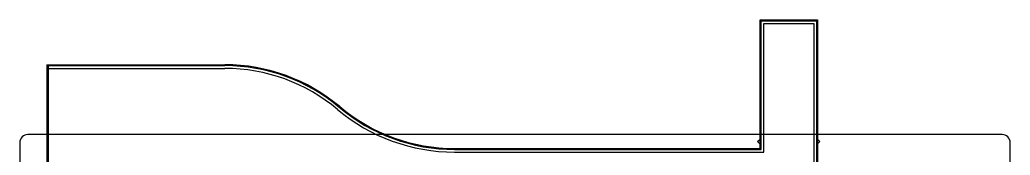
# Model space of a CAD drawing. Header units: metres. Extents: x -331 to 2982, y 362 to 2539.
# Drawn here: x 762.4 to 873.4, y 1343.2 to 1358.4 of the extents above; entities that cross this region are included whole.
import ezdxf

# ---------------------------------------------------------------- set-up
doc = ezdxf.new("R2010")
doc.units = ezdxf.units.M
doc.layers.get('0').update_dxf_attribs({"color": 251})
doc.layers.add('Botoeira_antiga', color=74, linetype='Continuous', lineweight=30)

msp = doc.modelspace()

# ---------------------------------------------------------------- linework, layer by layer
at = {"color": 251}
for p, q in [((845.379, 1358.396), (851.799, 1358.396)), ((845.379, 1343.984), (845.379, 1358.396)), ((845.479, 1358.296), (851.699, 1358.296)), ((845.479, 1343.884), (845.479, 1358.296)), ((845.779, 1357.996), (851.399, 1357.996)), ((845.779, 1343.584), (845.779, 1357.996)), ((851.399, 1357.996), (851.399, 1337.866)), ((851.699, 1358.296), (851.699, 1339.446)), ((851.799, 1358.396), (851.799, 1339.446)), ((765.489, 1353.364), (765.489, 1337.891)), ((765.489, 1353.364), (785.42, 1353.364)), ((765.639, 1353.264), (785.42, 1353.264)), ((765.639, 1353.264), (765.639, 1337.891)), ((765.639, 1352.964), (785.42, 1352.964)), ((845.1, 1344.764), (845.379, 1345.042)), ((845.379, 1344.485), (845.1, 1344.764)), ((845.379, 1345.042), (845.379, 1344.485)), ((852.058, 1344.764), (851.799, 1345.022)), ((851.799, 1344.505), (852.058, 1344.764)), ((811.153, 1343.987), (845.379, 1343.984)), ((811.153, 1343.887), (845.479, 1343.884)), ((811.153, 1343.587), (845.779, 1343.584))]:
    msp.add_line(p, q, dxfattribs=at)
for centre, radius, start, end in [((785.42, 1333.364), 20, 49.95704, 90), ((785.42, 1333.364), 19.9, 49.95704, 90), ((785.42, 1333.364), 19.6, 49.95704, 90), ((811.155, 1363.987), 20.4, 229.95704, 269.99611), ((811.155, 1363.987), 20.1, 229.95704, 269.99611), ((811.155, 1363.987), 20, 229.95704, 269.99611)]:
    msp.add_arc(centre, radius, start, end, dxfattribs=at)
at = {"layer": 'Botoeira_antiga'}
msp.add_lwpolyline([(872.49, 1318.109, 0.4142136), (873.39, 1319.009), (873.39, 1344.645, 0.4142136), (872.49, 1345.545), (763.344, 1345.545, 0.4142136), (762.444, 1344.645), (762.444, 1319.009, 0.4142136), (763.344, 1318.109)], format="xyb", close=True, dxfattribs=at)

doc.saveas('drawing.dxf')
